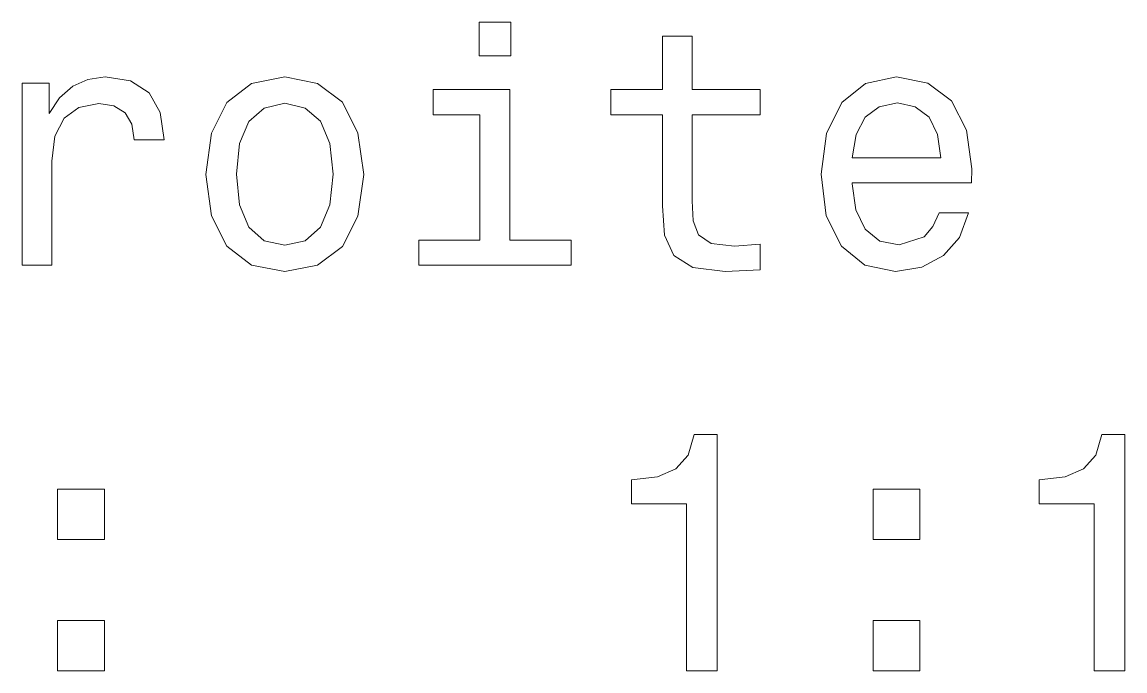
# Model space of a CAD drawing. Extents: x 218 to 1434, y 54 to 743.
# Drawn here: x 242.96 to 259.38, y 387.13 to 396.79 of the extents above; entities that cross this region are included whole.
import ezdxf

# ---------------------------------------------------------------- set-up
doc = ezdxf.new("R2010")
doc.units = 0

msp = doc.modelspace()

# ---------------------------------------------------------------- linework, layer by layer
at = {"color": 7, "lineweight": 13}
for points in [[(250.236, 396.795), (249.767, 396.795), (249.767, 396.29), (250.236, 396.29)], [(252.495, 395.413), (252.495, 394.056), (252.525, 393.618), (252.667, 393.315), (252.949, 393.138), (253.428, 393.078), (253.953, 393.103), (253.953, 393.486), (253.569, 393.456), (253.221, 393.496), (253.035, 393.623), (252.954, 393.834), (252.939, 394.132), (252.939, 395.413), (253.953, 395.413), (253.953, 395.791), (252.939, 395.791), (252.939, 396.583), (252.495, 396.583), (252.495, 395.791), (251.729, 395.791), (251.729, 395.413)], [(242.958, 393.174), (243.402, 393.174), (243.402, 394.722), (243.448, 395.095), (243.584, 395.362), (243.806, 395.524), (244.103, 395.579), (244.325, 395.544), (244.492, 395.443), (244.592, 395.272), (244.628, 395.04), (245.077, 395.04), (245.016, 395.448), (244.85, 395.741), (244.572, 395.917), (244.194, 395.978), (243.937, 395.937), (243.715, 395.837), (243.518, 395.665), (243.362, 395.433), (243.362, 395.882), (242.958, 395.882)], [(245.697, 394.525), (245.778, 393.91), (246.01, 393.456), (246.378, 393.174), (246.872, 393.078), (247.361, 393.174), (247.729, 393.451), (247.961, 393.905), (248.047, 394.525), (247.961, 395.141), (247.729, 395.599), (247.361, 395.877), (246.872, 395.978), (246.378, 395.877), (246.01, 395.594), (245.778, 395.141)], [(255.324, 394.399), (257.1, 394.399), (257.105, 394.606), (257.024, 395.186), (256.802, 395.62), (256.449, 395.882), (255.98, 395.978), (255.521, 395.877), (255.168, 395.594), (254.941, 395.136), (254.86, 394.53), (254.936, 393.91), (255.163, 393.456), (255.511, 393.174), (255.965, 393.078), (256.358, 393.143), (256.681, 393.315), (256.918, 393.587), (257.054, 393.95), (256.616, 393.95), (256.525, 393.749), (256.394, 393.597), (256.02, 393.476), (255.733, 393.532), (255.516, 393.708), (255.375, 393.996), (255.324, 394.384)], [(250.221, 393.547), (250.221, 395.791), (249.081, 395.791), (249.081, 395.413), (249.777, 395.413), (249.777, 393.547), (248.869, 393.547), (248.869, 393.174), (251.139, 393.174), (251.139, 393.547)], [(246.151, 394.53), (246.196, 394.984), (246.337, 395.312), (246.564, 395.514), (246.872, 395.584), (247.175, 395.514), (247.402, 395.317), (247.543, 394.984), (247.593, 394.53), (247.543, 394.071), (247.402, 393.739), (247.175, 393.537), (246.872, 393.471), (246.564, 393.537), (246.337, 393.739), (246.196, 394.071)], [(255.324, 394.772), (255.38, 395.12), (255.516, 395.378), (255.723, 395.534), (255.995, 395.589), (256.262, 395.534), (256.469, 395.378), (256.595, 395.12), (256.641, 394.772)], [(252.853, 387.127), (253.312, 387.127), (253.312, 390.652), (252.969, 390.652), (252.878, 390.344), (252.697, 390.138), (252.42, 390.017), (252.036, 389.976), (252.036, 389.618), (252.853, 389.618)], [(258.925, 387.127), (259.384, 387.127), (259.384, 390.652), (259.041, 390.652), (258.951, 390.344), (258.769, 390.138), (258.492, 390.017), (258.108, 389.976), (258.108, 389.618), (258.925, 389.618)], [(243.488, 389.084), (244.184, 389.084), (244.184, 389.835), (243.488, 389.835)], [(255.632, 389.084), (256.328, 389.084), (256.328, 389.835), (255.632, 389.835)], [(243.488, 387.127), (244.184, 387.127), (244.184, 387.878), (243.488, 387.878)], [(255.632, 387.127), (256.328, 387.127), (256.328, 387.878), (255.632, 387.878)]]:
    msp.add_lwpolyline(points, close=True, dxfattribs=at)

doc.saveas('drawing.dxf')
